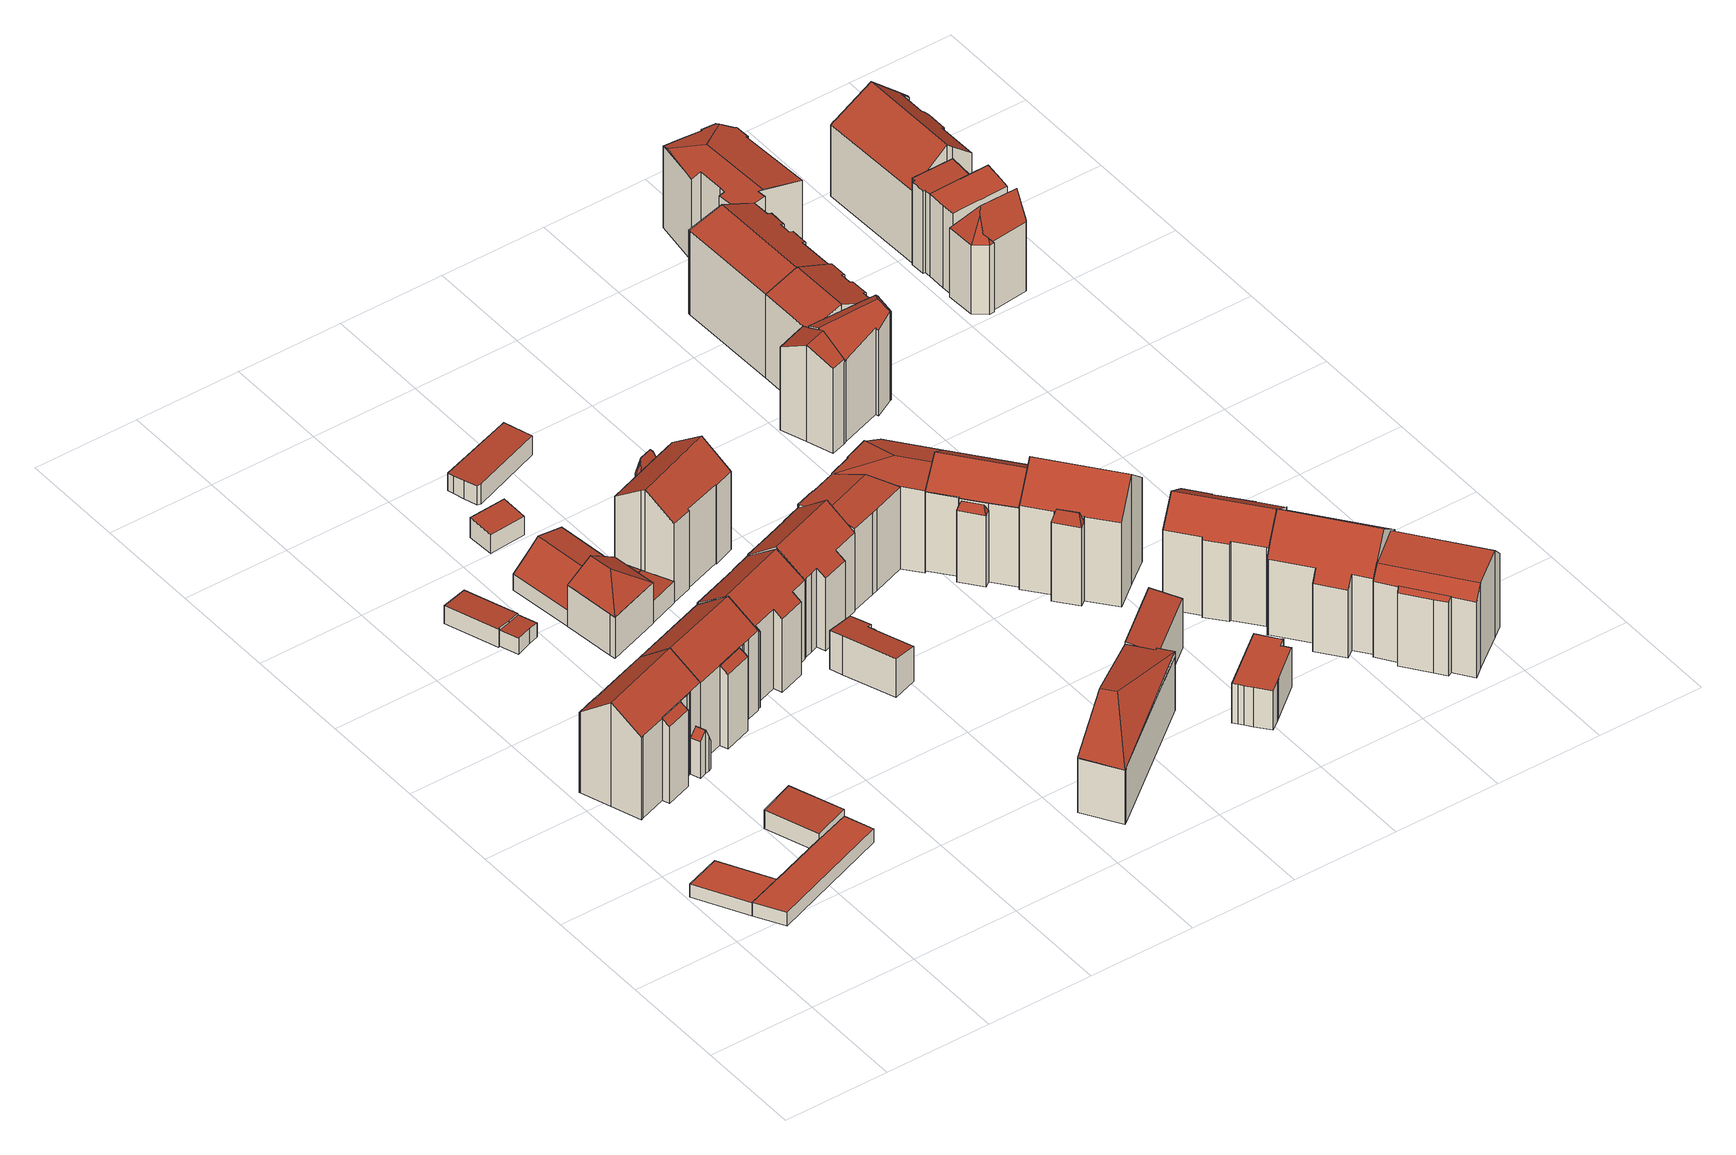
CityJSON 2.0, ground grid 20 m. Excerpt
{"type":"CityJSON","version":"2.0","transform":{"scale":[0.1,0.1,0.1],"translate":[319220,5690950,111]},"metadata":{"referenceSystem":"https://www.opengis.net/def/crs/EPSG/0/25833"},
"CityObjects":{
"building1":{"type":"Building","attributes":{"Gemeindeschluessel":14713000,"Geometrietyp2DReferenz":"3000","function":"31001_9998","roofType":"9999"},"children":["building1-1","building1-2","building1-3"]},
"building1-1":{"type":"BuildingPart","attributes":{"Dachtyp_tdc":"tdcPolyFlatRoof","Dachneigung":3.53,"QualitaetDacherkennung":87,"Geometrietyp2DReferenz":"3000","roofType":"2100","measuredHeight":4.21},"parents":["building1"],"geometry":[{"type":"MultiSurface","lod":"2","boundaries":[[[0,1,2,3]],[[1,4,5,6,2]],[[7,0,3,8,9]],[[7,4,1,0]],[[3,2,6,8]],[[7,9,5,4]],[[9,8,6,5]]],"semantics":{"surfaces":[{"type":"WallSurface"},{"type":"RoofSurface"},{"type":"GroundSurface"},{"type":"ClosureSurface"}],"values":[0,0,0,1,2,0,3]}}]},
"building1-2":{"type":"BuildingPart","attributes":{"Dachtyp_tdc":"tdcPolyFlatRoof","Dachneigung":0,"QualitaetDacherkennung":45,"Geometrietyp2DReferenz":"3000","roofType":"1000","measuredHeight":2.81},"parents":["building1"],"geometry":[{"type":"MultiSurface","lod":"2","boundaries":[[[5,10,11,6]],[[10,12,13,11]],[[12,14,15,16,13]],[[17,9,8,18,19]],[[9,17,14,12,10,5]],[[6,11,13,16,18,8]],[[19,15,14,17]],[[19,18,16,15]],[[6,8,9,5]]],"semantics":{"surfaces":[{"type":"WallSurface"},{"type":"RoofSurface"},{"type":"GroundSurface"},{"type":"ClosureSurface"}],"values":[0,0,0,0,1,2,0,3,3]}}]},
"building1-3":{"type":"BuildingPart","attributes":{"Dachtyp_tdc":"tdcPolyFlatRoof","Dachneigung":0,"QualitaetDacherkennung":72,"Geometrietyp2DReferenz":"3000","roofType":"1000","measuredHeight":2.69},"parents":["building1"],"geometry":[{"type":"MultiSurface","lod":"2","boundaries":[[[15,20,21,16]],[[20,22,23,21]],[[22,19,18,23]],[[19,22,20,15]],[[16,21,23,18]],[[16,18,19,15]]],"semantics":{"surfaces":[{"type":"WallSurface"},{"type":"RoofSurface"},{"type":"GroundSurface"},{"type":"ClosureSurface"}],"values":[0,0,0,1,2,3]}}]},
"building2":{"type":"Building","attributes":{"Gemeindeschluessel":14713000,"Geometrietyp2DReferenz":"3000","function":"31001_9998","roofType":"9999"},"children":["building2-1","building2-2","building2-3"]},
"building2-1":{"type":"BuildingPart","attributes":{"Dachtyp_tdc":"tdcGableRoof","Dachneigung":38.19,"QualitaetDacherkennung":64,"Geometrietyp2DReferenz":"3000","roofType":"3100","measuredHeight":21.34},"parents":["building2"],"geometry":[{"type":"MultiSurface","lod":"2","boundaries":[[[24,25,26,27]],[[25,28,29,26]],[[28,30,31,29]],[[30,32,33,31]],[[32,34,35,33]],[[34,36,37,35]],[[36,38,39,37]],[[38,40,41,39]],[[40,42,43,41]],[[42,44,45,46,43]],[[47,48,49]],[[42,40,38,36,34,32,30]],[[30,28,25,24,50,47,44,42]],[[51,27,26,29,31,33,35,37,39,41,43,46,52,48]],[[50,51,48,47]],[[24,27,51,50]],[[47,49,53,45,44]],[[49,48,52,53]],[[53,52,46,45]]],"semantics":{"surfaces":[{"type":"WallSurface"},{"type":"RoofSurface"},{"type":"GroundSurface"},{"type":"ClosureSurface"}],"values":[0,0,0,0,0,0,0,0,0,0,0,1,1,2,3,3,0,3,3]}}]},
"building2-2":{"type":"BuildingPart","attributes":{"Dachtyp_tdc":"tdcGableRoof","Dachneigung":67.44,"QualitaetDacherkennung":3,"Geometrietyp2DReferenz":"3000","roofType":"3100","measuredHeight":8.95},"parents":["building2"],"geometry":[{"type":"MultiSurface","lod":"2","boundaries":[[[45,54,55,46]],[[54,56,57,55]],[[56,58,59,57]],[[58,60,61,59]],[[60,49,48,61]],[[58,56,54,45,53]],[[53,49,60,58]],[[52,46,55,57,59,61,48]],[[52,48,49,53]],[[45,46,52,53]]],"semantics":{"surfaces":[{"type":"WallSurface"},{"type":"RoofSurface"},{"type":"GroundSurface"},{"type":"ClosureSurface"}],"values":[0,0,0,0,0,1,1,2,3,3]}}]},
"building2-3":{"type":"BuildingPart","attributes":{"Dachtyp_tdc":"tdcPolyFlatRoof","Dachneigung":37.62,"QualitaetDacherkennung":36,"Geometrietyp2DReferenz":"3000","roofType":"2100","measuredHeight":16.96},"parents":["building2"],"geometry":[{"type":"MultiSurface","lod":"2","boundaries":[[[47,62,63,48,49]],[[62,64,65,63]],[[64,66,67,65]],[[66,68,69,67]],[[68,70,71,69]],[[70,24,27,71]],[[70,68,66,64,62,47,50,24]],[[27,51,48,63,65,67,69,71]],[[50,51,27,24]],[[48,47,50,47,49]],[[48,51,50,47]]],"semantics":{"surfaces":[{"type":"WallSurface"},{"type":"RoofSurface"},{"type":"GroundSurface"},{"type":"ClosureSurface"}],"values":[0,0,0,0,0,0,1,2,3,0,3]}}]},
"building3":{"type":"Building","attributes":{"Dachtyp_tdc":"tdcPolyFlatRoof","Gemeindeschluessel":14713000,"Dachneigung":5.89,"QualitaetDacherkennung":84,"Geometrietyp2DReferenz":"3000","function":"31001_9998","roofType":"2100","measuredHeight":3.67},"geometry":[{"type":"MultiSurface","lod":"2","boundaries":[[[72,73,74,75]],[[73,76,77,74]],[[76,78,79,77]],[[78,80,81,79]],[[80,82,83,81]],[[82,72,75,83]],[[82,80,78,76,73,72]],[[75,74,77,79,81,83]]],"semantics":{"surfaces":[{"type":"WallSurface"},{"type":"RoofSurface"},{"type":"GroundSurface"}],"values":[0,0,0,0,0,0,1,2]}}]},
"building4":{"type":"Building","attributes":{"Dachtyp_tdc":"tdcPolyFlatRoof","Gemeindeschluessel":14713000,"Dachneigung":4.69,"QualitaetDacherkennung":76,"Geometrietyp2DReferenz":"3000","function":"31001_9998","roofType":"2100","measuredHeight":3.3},"geometry":[{"type":"MultiSurface","lod":"2","boundaries":[[[84,85,83,86]],[[85,87,79,83]],[[87,88,89,79]],[[88,90,91,89]],[[90,84,86,91]],[[90,88,87,85,84]],[[86,83,79,89,91]]],"semantics":{"surfaces":[{"type":"WallSurface"},{"type":"RoofSurface"},{"type":"GroundSurface"}],"values":[0,0,0,0,0,1,2]}}]},
"building5":{"type":"Building","attributes":{"Gemeindeschluessel":14713000,"Geometrietyp2DReferenz":"3000","function":"31001_9998","roofType":"9999"},"children":["building5-1","building5-2"]},
"building5-1":{"type":"BuildingPart","attributes":{"Dachtyp_tdc":"tdcGableRoof","Dachneigung":37.19,"QualitaetDacherkennung":69,"Geometrietyp2DReferenz":"3000","roofType":"3100","measuredHeight":20.75},"parents":["building5"],"geometry":[{"type":"MultiSurface","lod":"2","boundaries":[[[92,93,94,95]],[[93,96,97,94]],[[96,98,99,97]],[[98,100,101,99]],[[100,102,103,101]],[[104,105,106,107]],[[105,108,109,106]],[[108,40,110,109]],[[40,111,112,110]],[[111,92,95,112]],[[108,105,104,102,100,98,96,93,92]],[[92,111,40,108]],[[95,94,97,99,101,103,107,106,109,110,112]],[[107,103,102,104]]],"semantics":{"surfaces":[{"type":"WallSurface"},{"type":"RoofSurface"},{"type":"GroundSurface"},{"type":"ClosureSurface"}],"values":[0,0,0,0,0,0,0,0,0,0,1,1,2,3]}}]},
"building5-2":{"type":"BuildingPart","attributes":{"Dachtyp_tdc":"tdcPolyFlatRoof","Dachneigung":35.95,"QualitaetDacherkennung":42,"Geometrietyp2DReferenz":"3000","roofType":"2100","measuredHeight":16.46},"parents":["building5"],"geometry":[{"type":"MultiSurface","lod":"2","boundaries":[[[113,104,107]],[[102,114,115,103]],[[114,116,117,115]],[[116,118,119,117]],[[118,120,121,119]],[[120,113,107,121]],[[120,118,116,114,102,113]],[[107,103,115,117,119,121]],[[102,104,113]],[[102,103,107,104]]],"semantics":{"surfaces":[{"type":"WallSurface"},{"type":"RoofSurface"},{"type":"GroundSurface"},{"type":"ClosureSurface"}],"values":[0,0,0,0,0,0,1,2,0,3]}}]},
"building6":{"type":"Building","attributes":{"Dachtyp_tdc":"tdcHipAndGableRoof","Gemeindeschluessel":14713000,"Dachneigung":32.39,"QualitaetDacherkennung":80,"Geometrietyp2DReferenz":"3000","function":"31001_9998","roofType":"5000","measuredHeight":11.78},"geometry":[{"type":"MultiSurface","lod":"2","boundaries":[[[122,123,124,125]],[[123,126,127,124]],[[126,128,129,127]],[[128,130,131,129]],[[130,132,133,131]],[[132,122,125,133]],[[134,132,135]],[[132,130,128,136,135]],[[137,138,134,135,136]],[[123,138,137,126]],[[126,137,136,128]],[[122,134,138,123]],[[132,134,122]],[[125,124,127,129,131,133]]],"semantics":{"surfaces":[{"type":"WallSurface"},{"type":"RoofSurface"},{"type":"GroundSurface"}],"values":[0,0,0,0,0,0,1,1,1,0,0,0,0,2]}}]},
"building7":{"type":"Building","attributes":{"Dachtyp_tdc":"tdcGableRoof","Gemeindeschluessel":14713000,"Dachneigung":41.1,"QualitaetDacherkennung":3,"Geometrietyp2DReferenz":"3000","function":"31001_9998","roofType":"3100","measuredHeight":8.02},"geometry":[{"type":"MultiSurface","lod":"2","boundaries":[[[139,140,141,142]],[[140,143,144,141]],[[143,145,146,144]],[[145,147,129,146]],[[147,148,149,129]],[[148,150,127,149]],[[150,151,152,127]],[[151,139,142,152]],[[148,147,145,143,140]],[[140,139,151,150,148]],[[142,141,144,146,129,149,127,152]]],"semantics":{"surfaces":[{"type":"WallSurface"},{"type":"RoofSurface"},{"type":"GroundSurface"}],"values":[0,0,0,0,0,0,0,0,1,1,2]}}]},
"building8":{"type":"Building","attributes":{"Dachtyp_tdc":"tdcFreeFormRoof","Gemeindeschluessel":14713000,"Dachneigung":35.28,"QualitaetDacherkennung":66,"Geometrietyp2DReferenz":"3000","function":"31001_9998","roofType":"5000","measuredHeight":20.2},"geometry":[{"type":"MultiSurface","lod":"2","boundaries":[[[153,154,155,156]],[[154,157,158,155]],[[157,159,160,158]],[[159,161,162,160]],[[161,163,164,162]],[[163,165,166,164]],[[165,167,168,166]],[[167,169,170,168]],[[169,171,172,170]],[[171,173,174,172]],[[173,175,176,174]],[[175,177,178,176]],[[177,153,156,178]],[[179,157,154,153,177,175,180]],[[169,167,165,163,161,159,179,180,173,171]],[[159,157,179]],[[175,173,180]],[[156,155,158,160,162,164,166,168,170,172,174,176,178]]],"semantics":{"surfaces":[{"type":"WallSurface"},{"type":"RoofSurface"},{"type":"GroundSurface"}],"values":[0,0,0,0,0,0,0,0,0,0,0,0,0,1,1,0,0,2]}}]},
"building9":{"type":"Building","attributes":{"Dachtyp_tdc":"tdcPolyFlatRoof","Gemeindeschluessel":14713000,"Dachneigung":4.62,"QualitaetDacherkennung":87,"Geometrietyp2DReferenz":"3000","function":"31001_9998","roofType":"2100","measuredHeight":4.24},"geometry":[{"type":"MultiSurface","lod":"2","boundaries":[[[181,182,183,184]],[[182,185,186,183]],[[185,187,188,186]],[[187,181,184,188]],[[187,185,182,181]],[[184,183,186,188]]],"semantics":{"surfaces":[{"type":"WallSurface"},{"type":"RoofSurface"},{"type":"GroundSurface"}],"values":[0,0,0,0,1,2]}}]},
"building10":{"type":"Building","attributes":{"Dachtyp_tdc":"tdcPolyFlatRoof","Gemeindeschluessel":14713000,"Dachneigung":6.17,"QualitaetDacherkennung":64,"Geometrietyp2DReferenz":"3000","function":"31001_9998","roofType":"2100","measuredHeight":4.52},"geometry":[{"type":"MultiSurface","lod":"2","boundaries":[[[189,190,191,192]],[[190,193,194,191]],[[193,195,196,194]],[[195,189,192,196]],[[195,193,190,189]],[[192,191,194,196]]],"semantics":{"surfaces":[{"type":"WallSurface"},{"type":"RoofSurface"},{"type":"GroundSurface"}],"values":[0,0,0,0,1,2]}}]},
"building11":{"type":"Building","attributes":{"Dachtyp_tdc":"tdcPolyFlatRoof","Gemeindeschluessel":14713000,"Dachneigung":4.67,"QualitaetDacherkennung":62,"Geometrietyp2DReferenz":"3000","function":"31001_9998","roofType":"2100","measuredHeight":3.73},"geometry":[{"type":"MultiSurface","lod":"2","boundaries":[[[197,198,199,200]],[[198,201,202,199]],[[201,193,203,202]],[[193,190,204,203]],[[190,197,200,204]],[[190,193,201,198,197]],[[200,199,202,203,204]]],"semantics":{"surfaces":[{"type":"WallSurface"},{"type":"RoofSurface"},{"type":"GroundSurface"}],"values":[0,0,0,0,0,1,2]}}]},
"building12":{"type":"Building","attributes":{"Dachtyp_tdc":"tdcPolyFlatRoof","Gemeindeschluessel":14713000,"Dachneigung":9.87,"QualitaetDacherkennung":77,"Geometrietyp2DReferenz":"3000","function":"31001_9998","roofType":"2100","measuredHeight":7.99},"geometry":[{"type":"MultiSurface","lod":"2","boundaries":[[[205,206,207,208]],[[206,209,210,207]],[[209,211,212,210]],[[211,213,214,212]],[[213,215,216,214]],[[215,217,218,216]],[[217,219,220,218]],[[219,221,222,220]],[[221,223,224,222]],[[223,225,226,224]],[[225,227,228,226]],[[227,205,208,228]],[[227,225,223,221,219,217,215,213,211,209,206,205]],[[208,207,210,212,214,216,218,220,222,224,226,228]]],"semantics":{"surfaces":[{"type":"WallSurface"},{"type":"RoofSurface"},{"type":"GroundSurface"}],"values":[0,0,0,0,0,0,0,0,0,0,0,0,1,2]}}]},
"building13":{"type":"Building","attributes":{"Gemeindeschluessel":14713000,"Geometrietyp2DReferenz":"3000","function":"31001_9998","roofType":"9999"},"children":["building13-1","building13-2"]},
"building13-1":{"type":"BuildingPart","attributes":{"Dachtyp_tdc":"tdcGableRoof","Dachneigung":38.76,"QualitaetDacherkennung":60,"Geometrietyp2DReferenz":"3000","roofType":"3100","measuredHeight":20.67},"parents":["building13"],"geometry":[{"type":"MultiSurface","lod":"2","boundaries":[[[229,230,231,232]],[[230,233,234,231]],[[233,235,236,234]],[[235,237,238,236]],[[237,239,240,238]],[[239,241,242,240]],[[241,243,244,242]],[[243,245,244]],[[246,247,248,249,250]],[[247,251,252,248]],[[251,253,254,252]],[[253,255,256,254]],[[255,257,258,256]],[[257,229,232,258]],[[253,251,247,246,243,241,239,237]],[[237,235,233,230,229,257,255,253]],[[232,231,234,236,238,240,242,244,249,248,252,254,256,258]],[[250,245,243,246]],[[250,249,244,245]]],"semantics":{"surfaces":[{"type":"WallSurface"},{"type":"RoofSurface"},{"type":"GroundSurface"},{"type":"ClosureSurface"}],"values":[0,0,0,0,0,0,0,0,0,0,0,0,0,0,1,1,2,0,3]}}]},
"building13-2":{"type":"BuildingPart","attributes":{"Dachtyp_tdc":"tdcFreeFormRoof","Dachneigung":74.34,"QualitaetDacherkennung":18,"Geometrietyp2DReferenz":"3000","roofType":"5000","measuredHeight":18.04},"parents":["building13"],"geometry":[{"type":"MultiSurface","lod":"2","boundaries":[[[245,259,260,244]],[[259,261,262,260]],[[261,263,264,262]],[[263,265,266,264]],[[265,250,249,266]],[[267,250,265]],[[268,267,265,263]],[[269,268,263,261]],[[270,269,261,259]],[[270,259,245]],[[267,268,269,270,245,250]],[[244,260,262,264,266,249]],[[244,249,250,245]]],"semantics":{"surfaces":[{"type":"WallSurface"},{"type":"RoofSurface"},{"type":"GroundSurface"},{"type":"ClosureSurface"}],"values":[0,0,0,0,0,1,1,1,1,1,1,2,3]}}]},
"building14":{"type":"Building","attributes":{"Dachtyp_tdc":"tdcFreeFormRoof","Gemeindeschluessel":14713000,"Dachneigung":37.7,"QualitaetDacherkennung":61,"Geometrietyp2DReferenz":"3000","function":"31001_9998","roofType":"5000","measuredHeight":20.43},"geometry":[{"type":"MultiSurface","lod":"2","boundaries":[[[271,272,273,274]],[[272,275,276,273]],[[275,277,278,276]],[[277,279,280,278]],[[279,281,282,280]],[[281,283,284,282]],[[283,285,286,284]],[[285,287,288,286]],[[287,289,290,288]],[[289,291,292,290]],[[291,293,294,292]],[[293,295,296,294]],[[295,297,298,296]],[[297,299,300,298]],[[299,301,302,300]],[[301,271,274,302]],[[303,304,277,275,272,271,301,299,297,295]],[[281,279,304,303,293,291,289,287,285,283]],[[295,293,303]],[[279,277,304]],[[274,273,276,278,280,282,284,286,288,290,292,294,296,298,300,302]]],"semantics":{"surfaces":[{"type":"WallSurface"},{"type":"RoofSurface"},{"type":"GroundSurface"}],"values":[0,0,0,0,0,0,0,0,0,0,0,0,0,0,0,0,1,1,0,0,2]}}]},
"building15":{"type":"Building","attributes":{"Dachtyp_tdc":"tdcPolyFlatRoof","Gemeindeschluessel":14713000,"Dachneigung":4.78,"QualitaetDacherkennung":81,"Geometrietyp2DReferenz":"3000","function":"31001_9998","roofType":"2100","measuredHeight":4.09},"geometry":[{"type":"MultiSurface","lod":"2","boundaries":[[[305,306,307,308]],[[306,309,310,307]],[[309,311,312,310]],[[309,306,305,313,314,315,316,311]],[[312,317,318,319,320,308,307,310]],[[311,316,317,312]],[[316,315,318,317]],[[315,314,319,318]],[[314,313,320,319]],[[313,305,308,320]]],"semantics":{"surfaces":[{"type":"WallSurface"},{"type":"RoofSurface"},{"type":"GroundSurface"}],"values":[0,0,0,1,2,0,0,0,0,0]}}]},
"building16":{"type":"Building","attributes":{"Dachtyp_tdc":"tdcFreeFormRoof","Gemeindeschluessel":14713000,"Dachneigung":35.16,"QualitaetDacherkennung":12,"Geometrietyp2DReferenz":"3000","function":"31001_9998","roofType":"5000","measuredHeight":15.12},"geometry":[{"type":"MultiSurface","lod":"2","boundaries":[[[321,322,323,324]],[[322,325,326,323]],[[325,327,328,326]],[[327,329,330,328]],[[329,331,332,330]],[[331,333,334,332]],[[333,335,336,334]],[[335,321,324,336]],[[333,331,337,338]],[[339,340,341,342,343,338,337,344]],[[333,338,343,345]],[[333,345,335]],[[335,345,343,342,321]],[[321,342,341,322]],[[322,341,340,325]],[[325,340,339,327]],[[327,339,344,329]],[[329,344,337,331]],[[324,323,326,328,330,332,334,336]]],"semantics":{"surfaces":[{"type":"WallSurface"},{"type":"RoofSurface"},{"type":"GroundSurface"}],"values":[0,0,0,0,0,0,0,0,1,1,1,0,0,0,0,0,0,0,2]}}]},
"building17":{"type":"Building","attributes":{"Gemeindeschluessel":14713000,"Geometrietyp2DReferenz":"3000","function":"31001_9998","roofType":"9999"},"children":["building17-1","building17-2"]},
"building17-1":{"type":"BuildingPart","attributes":{"Dachtyp_tdc":"tdcGableRoof","Dachneigung":12.87,"QualitaetDacherkennung":48,"Geometrietyp2DReferenz":"3000","roofType":"3100","measuredHeight":18.06},"parents":["building17"],"geometry":[{"type":"MultiSurface","lod":"2","boundaries":[[[346,347,348,349]],[[347,350,351,348]],[[352,353,354,355]],[[353,356,357,354]],[[356,358,359,357]],[[358,360,361,359]],[[360,362,363,361]],[[362,364,365,363]],[[364,346,349,365]],[[360,358,356,353,352,366,367]],[[367,368,369,350,347,346,364,362,360]],[[349,348,351,370,371,355,354,357,359,361,363,365]],[[372,368,367]],[[371,370,369,368,372]],[[370,351,350,369]],[[366,372,367]],[[371,372,366,352,355]]],"semantics":{"surfaces":[{"type":"WallSurface"},{"type":"RoofSurface"},{"type":"GroundSurface"},{"type":"ClosureSurface"}],"values":[0,0,0,0,0,0,0,0,0,1,1,2,0,3,3,0,3]}}]},
"building17-2":{"type":"BuildingPart","attributes":{"Dachtyp_tdc":"tdcFreeFormRoof","Dachneigung":10.05,"QualitaetDacherkennung":46,"Geometrietyp2DReferenz":"3000","roofType":"5000","measuredHeight":18.05},"parents":["building17"],"geometry":[{"type":"MultiSurface","lod":"2","boundaries":[[[373,374,375,376]],[[374,377,378,375]],[[377,379,380,378]],[[379,381,352,355,380]],[[382,383,384,351,350]],[[383,385,386,384]],[[385,387,388,386]],[[387,389,388]],[[389,390,391,388]],[[390,373,376,391]],[[387,385,383,382,392,393]],[[392,368,372,366,381,379,377,393]],[[377,374,373,390,389,387,393]],[[376,375,378,380,355,371,370,351,384,386,388,391]],[[366,352,381]],[[369,368,392]],[[370,371,372,368,369]],[[371,355,352,366,372]],[[382,350,369,392]],[[370,369,350,351]]],"semantics":{"surfaces":[{"type":"WallSurface"},{"type":"RoofSurface"},{"type":"GroundSurface"},{"type":"ClosureSurface"}],"values":[0,0,0,0,0,0,0,0,0,0,1,1,1,2,0,0,3,3,0,3]}}]},
"building18":{"type":"Building","attributes":{"Dachtyp_tdc":"tdcPolyFlatRoof","Gemeindeschluessel":14713000,"Dachneigung":10.87,"QualitaetDacherkennung":57,"Geometrietyp2DReferenz":"3000","function":"31001_9998","roofType":"2100","measuredHeight":11.25},"geometry":[{"type":"MultiSurface","lod":"2","boundaries":[[[394,395,396,397]],[[395,398,399,396]],[[398,400,401,399]],[[400,402,403,401]],[[402,404,405,403]],[[404,394,397,405]],[[404,402,400,398,395,394]],[[397,396,399,401,403,405]]],"semantics":{"surfaces":[{"type":"WallSurface"},{"type":"RoofSurface"},{"type":"GroundSurface"}],"values":[0,0,0,0,0,0,1,2]}}]},
"building19":{"type":"Building","attributes":{"Dachtyp_tdc":"tdcPolyFlatRoof","Gemeindeschluessel":14713000,"Dachneigung":0,"QualitaetDacherkennung":57,"Geometrietyp2DReferenz":"3000","function":"31001_9998","roofType":"1000","measuredHeight":8.14},"geometry":[{"type":"MultiSurface","lod":"2","boundaries":[[[406,407,408,409]],[[407,410,411,408]],[[410,412,413,411]],[[412,414,415,413]],[[414,416,417,415]],[[416,418,419,417]],[[418,420,421,419]],[[420,422,423,421]],[[422,424,425,423]],[[424,426,427,425]],[[426,428,429,427]],[[428,406,409,429]],[[428,426,424,422,420,418,416,414,412,410,407,406]],[[409,408,411,413,415,417,419,421,423,425,427,429]]],"semantics":{"surfaces":[{"type":"WallSurface"},{"type":"RoofSurface"},{"type":"GroundSurface"}],"values":[0,0,0,0,0,0,0,0,0,0,0,0,1,2]}}]},
"building20":{"type":"Building","attributes":{"Gemeindeschluessel":14713000,"Geometrietyp2DReferenz":"3000","function":"31001_9998","roofType":"9999"},"children":["building20-1","building20-2"]},
"building20-1":{"type":"BuildingPart","attributes":{"Dachtyp_tdc":"tdcFreeFormRoof","Dachneigung":68.32,"QualitaetDacherkennung":38,"Geometrietyp2DReferenz":"3000","roofType":"5000","measuredHeight":16.34},"parents":["building20"],"geometry":[{"type":"MultiSurface","lod":"2","boundaries":[[[430,431,432,433]],[[431,434,435,432]],[[434,436,437,435]],[[438,436,434]],[[439,438,434,431]],[[439,431,430]],[[438,439,430,436]],[[433,432,435,437]],[[433,437,436,430]]],"semantics":{"surfaces":[{"type":"WallSurface"},{"type":"RoofSurface"},{"type":"GroundSurface"},{"type":"ClosureSurface"}],"values":[0,0,0,1,1,1,1,2,3]}}]},
"building20-2":{"type":"BuildingPart","attributes":{"Dachtyp_tdc":"tdcGableRoof","Dachneigung":33.1,"QualitaetDacherkennung":65,"Geometrietyp2DReferenz":"3000","roofType":"3100","measuredHeight":19.97},"parents":["building20"],"geometry":[{"type":"MultiSurface","lod":"2","boundaries":[[[440,441,442,437,436]],[[441,443,444,442]],[[443,374,445,444]],[[374,446,447,445]],[[446,448,449,447]],[[448,450,433,449]],[[450,430,433]],[[451,452,453,454,455,456,457]],[[374,454,453,446]],[[446,453,452,448]],[[440,457,456,441]],[[450,451,457,440]],[[441,456,455,443]],[[443,455,454,374]],[[448,452,451,450]],[[437,442,444,445,447,449,433]],[[436,430,450,440]],[[436,437,433,430]]],"semantics":{"surfaces":[{"type":"WallSurface"},{"type":"RoofSurface"},{"type":"GroundSurface"},{"type":"ClosureSurface"}],"values":[0,0,0,0,0,0,0,1,1,0,0,0,0,0,0,2,0,3]}}]},
"building21":{"type":"Building","attributes":{"Gemeindeschluessel":14713000,"Geometrietyp2DReferenz":"3000","function":"31001_9998","roofType":"9999"},"children":["building21-1","building21-2"]},
"building21-1":{"type":"BuildingPart","attributes":{"Dachtyp_tdc":"tdcGableRoof","Dachneigung":42.19,"QualitaetDacherkennung":67,"Geometrietyp2DReferenz":"3000","roofType":"3100","measuredHeight":22.59},"parents":["building21"],"geometry":[{"type":"MultiSurface","lod":"2","boundaries":[[[458,459,460]],[[458,461,462,459]],[[461,463,464,462]],[[463,465,466,464]],[[465,467,468,466]],[[467,469,470,468]],[[469,471,472,470]],[[471,473,474,472]],[[473,475,476,474]],[[475,477,478,476]],[[477,479,480,478]],[[479,481,482,480]],[[481,483,484,482]],[[483,485,486,484]],[[485,487,488,489,486]],[[483,481,479,477,475,473,471,469,467,465]],[[465,463,461,458,490,487,485,483]],[[491,459,462,464,466,468,470,472,474,476,478,480,482,484,486,489]],[[458,460,492,490]],[[460,459,491,492]],[[492,488,487,490]],[[492,491,489,488]]],"semantics":{"surfaces":[{"type":"WallSurface"},{"type":"RoofSurface"},{"type":"GroundSurface"},{"type":"ClosureSurface"}],"values":[0,0,0,0,0,0,0,0,0,0,0,0,0,0,0,1,1,2,0,3,0,3]}}]},
"building21-2":{"type":"BuildingPart","attributes":{"Dachtyp_tdc":"tdcFreeFormRoof","Dachneigung":73.01,"QualitaetDacherkennung":23,"Geometrietyp2DReferenz":"3000","roofType":"5000","measuredHeight":18.47},"parents":["building21"],"geometry":[{"type":"MultiSurface","lod":"2","boundaries":[[[488,493,494,489]],[[493,495,496,494]],[[495,460,459,496]],[[497,493,488,492]],[[498,497,492,460]],[[498,460,495]],[[497,498,495,493]],[[459,491,489,494,496]],[[491,459,460,492]],[[489,491,492,488]]],"semantics":{"surfaces":[{"type":"WallSurface"},{"type":"RoofSurface"},{"type":"GroundSurface"},{"type":"ClosureSurface"}],"values":[0,0,0,1,1,1,1,2,3,3]}}]},
"building22":{"type":"Building","attributes":{"Dachtyp_tdc":"tdcGableRoof","Gemeindeschluessel":14713000,"Dachneigung":35.98,"QualitaetDacherkennung":63,"Geometrietyp2DReferenz":"3000","function":"31001_9998","roofType":"3100","measuredHeight":20.15},"geometry":[{"type":"MultiSurface","lod":"2","boundaries":[[[499,500,501,502]],[[500,503,504,501]],[[503,505,506,504]],[[505,507,508,506]],[[507,509,510,508]],[[509,511,512,510]],[[511,513,514,512]],[[513,515,516,514]],[[515,517,518,516]],[[517,519,520,518]],[[519,521,522,520]],[[521,523,524,522]],[[523,525,526,524]],[[525,527,528,526]],[[527,529,530,528]],[[529,531,532,530]],[[531,499,502,532]],[[527,525,523,521,519,517,515,513,511]],[[511,509,507,505,503,500,499,531,529,527]],[[502,501,504,506,508,510,512,514,516,518,520,522,524,526,528,530,532]]],"semantics":{"surfaces":[{"type":"WallSurface"},{"type":"RoofSurface"},{"type":"GroundSurface"}],"values":[0,0,0,0,0,0,0,0,0,0,0,0,0,0,0,0,0,1,1,2]}}]},
"building23":{"type":"Building","attributes":{"Gemeindeschluessel":14713000,"Geometrietyp2DReferenz":"3000","function":"31001_9998","roofType":"9999"},"children":["building23-1","building23-2","building23-3","building23-4"]},
"building23-1":{"type":"BuildingPart","attributes":{"Dachtyp_tdc":"tdcGableRoof","Dachneigung":21.88,"QualitaetDacherkennung":83,"Geometrietyp2DReferenz":"3000","roofType":"3100","measuredHeight":19.68},"parents":["building23"],"geometry":[{"type":"MultiSurface","lod":"2","boundaries":[[[533,534,535,536]],[[534,537,538,535]],[[537,539,540,538]],[[539,541,542,540]],[[541,543,544,542]],[[543,545,546,544]],[[547,548,549,550,551]],[[552,553,554,555]],[[553,533,536,554]],[[556,548,547,557,558,559,560]],[[560,561,545,543,541,539,537,534,533,553,552,562,556]],[[536,535,538,540,542,544,546,563,564,550,549,565,566,555,554]],[[567,561,560]],[[563,546,545,561,567]],[[559,567,560]],[[563,567,559,558,564]],[[551,557,547]],[[550,564,558,557,551]],[[566,565,568,548,556]],[[565,549,548,568]],[[552,555,566,556,562]]],"semantics":{"surfaces":[{"type":"WallSurface"},{"type":"RoofSurface"},{"type":"GroundSurface"},{"type":"ClosureSurface"}],"values":[0,0,0,0,0,0,0,0,0,1,1,2,0,3,0,3,0,3,0,3,3]}}]},
"building23-2":{"type":"BuildingPart","attributes":{"Dachtyp_tdc":"tdcFreeFormRoof","Dachneigung":22.59,"QualitaetDacherkennung":20,"Geometrietyp2DReferenz":"3000","roofType":"5000","measuredHeight":19.48},"parents":["building23"],"geometry":[{"type":"MultiSurface","lod":"2","boundaries":[[[569,570,571,572]],[[570,573,574,571]],[[575,576,577,546,545]],[[576,578,579,577]],[[578,580,581,579]],[[580,582,583,581]],[[582,584,585,583]],[[584,586,572,585]],[[586,569,572]],[[582,580,578,576,587]],[[576,575,561,567,559,588,589,587]],[[589,590,591,573,570,569,586,584,582,587]],[[571,574,592,593,564,563,546,577,579,581,583,585,572]],[[594,590,589]],[[593,592,591,590,594]],[[592,574,573,591]],[[588,595,594,589]],[[593,594,595,558,564]],[[559,558,595,588]],[[545,561,575]],[[546,563,567,561,545]],[[563,564,558,559,567]]],"semantics":{"surfaces":[{"type":"WallSurface"},{"type":"RoofSurface"},{"type":"GroundSurface"},{"type":"ClosureSurface"}],"values":[0,0,0,0,0,0,0,0,0,1,1,1,2,0,3,3,0,3,0,0,3,3]}}]},
"building23-3":{"type":"BuildingPart","attributes":{"Dachtyp_tdc":"tdcFreeFormRoof","Dachneigung":21.69,"QualitaetDacherkennung":73,"Geometrietyp2DReferenz":"3000","roofType":"5000","measuredHeight":19.67},"parents":["building23"],"geometry":[{"type":"MultiSurface","lod":"2","boundaries":[[[596,597,598,599]],[[597,600,601,598]],[[600,602,603,601]],[[602,604,605,603]],[[604,606,607,605]],[[606,608,609,607]],[[608,610,611,609]],[[610,552,555,611]],[[548,612,613,549]],[[612,614,615,613]],[[614,616,617,615]],[[616,618,619,617]],[[618,620,621,619]],[[620,596,599,621]],[[616,614,612,548,568]],[[568,556,562,552,610,608,606,604,602,600,597,596,620,618,616]],[[599,598,601,603,605,607,609,611,555,566,565,549,613,615,617,619,621]],[[565,566,556,568]],[[566,555,552,562,556]],[[548,549,565,568]]],"semantics":{"surfaces":[{"type":"WallSurface"},{"type":"RoofSurface"},{"type":"GroundSurface"},{"type":"ClosureSurface"}],"values":[0,0,0,0,0,0,0,0,0,0,0,0,0,0,1,1,2,0,3,3]}}]},
"building23-4":{"type":"BuildingPart","attributes":{"Dachtyp_tdc":"tdcGableRoof","Dachneigung":27.75,"QualitaetDacherkennung":62,"Geometrietyp2DReferenz":"3000","roofType":"3100","measuredHeight":19.7},"parents":["building23"],"geometry":[{"type":"MultiSurface","lod":"2","boundaries":[[[622,623,624,574,573]],[[623,625,626,624]],[[625,627,628,626]],[[627,629,630,628]],[[629,551,550,630]],[[625,623,622,631]],[[631,590,594,595,557,551,629,627,625]],[[550,564,593,592,574,624,626,628,630]],[[558,557,595]],[[591,590,631]],[[564,550,551,557,558]],[[592,593,594,590,591]],[[593,564,558,595,594]],[[622,573,591,631]],[[592,591,573,574]]],"semantics":{"surfaces":[{"type":"WallSurface"},{"type":"RoofSurface"},{"type":"GroundSurface"},{"type":"ClosureSurface"}],"values":[0,0,0,0,0,1,1,2,0,0,3,3,3,0,3]}}]},
"building24":{"type":"Building","attributes":{"Dachtyp_tdc":"tdcFreeFormRoof","Gemeindeschluessel":14713000,"Dachneigung":40.56,"QualitaetDacherkennung":78,"Geometrietyp2DReferenz":"3000","function":"31001_9998","roofType":"5000","measuredHeight":20.93},"geometry":[{"type":"MultiSurface","lod":"2","boundaries":[[[632,633,634,635]],[[633,636,637,634]],[[636,638,514,637]],[[638,639,510,514]],[[639,640,508,510]],[[640,641,642,508]],[[641,643,644,642]],[[643,645,646,644]],[[645,647,648,646]],[[647,649,650,648]],[[649,651,652,650]],[[651,632,635,652]],[[653,643,641,640,639,654]],[[632,651,649,647,645,653,654,638,636,633]],[[645,643,653]],[[639,638,654]],[[635,634,637,514,510,508,642,644,646,648,650,652]]],"semantics":{"surfaces":[{"type":"WallSurface"},{"type":"RoofSurface"},{"type":"GroundSurface"}],"values":[0,0,0,0,0,0,0,0,0,0,0,0,1,1,0,0,2]}}]},
"building25":{"type":"Building","attributes":{"Gemeindeschluessel":14713000,"Geometrietyp2DReferenz":"3000","function":"31001_9998","roofType":"9999"},"children":["building25-1","building25-2"]},
"building25-1":{"type":"BuildingPart","attributes":{"Dachtyp_tdc":"tdcPolyFlatRoof","Dachneigung":35.05,"QualitaetDacherkennung":58,"Geometrietyp2DReferenz":"3000","roofType":"2100","measuredHeight":15.62},"parents":["building25"],"geometry":[{"type":"MultiSurface","lod":"2","boundaries":[[[655,656,657,658]],[[656,659,660,657]],[[659,661,662,660]],[[663,655,658,664,665]],[[663,666,661,659,656,655]],[[658,657,660,662,667,664]],[[668,661,666]],[[668,667,662,661]],[[665,668,666,663]],[[665,664,667,668]]],"semantics":{"surfaces":[{"type":"WallSurface"},{"type":"RoofSurface"},{"type":"GroundSurface"},{"type":"ClosureSurface"}],"values":[0,0,0,0,1,2,0,3,0,3]}}]},
"building25-2":{"type":"BuildingPart","attributes":{"Dachtyp_tdc":"tdcCutGableRoof","Dachneigung":1.93,"QualitaetDacherkennung":73,"Geometrietyp2DReferenz":"3000","roofType":"9999","measuredHeight":17.71},"parents":["building25"],"geometry":[{"type":"MultiSurface","lod":"2","boundaries":[[[669,670,671,672]],[[670,673,674,671]],[[673,675,676,674]],[[675,677,678,676]],[[677,679,680,678]],[[679,681,682,680]],[[681,683,684,682]],[[683,685,686,684]],[[685,687,688,686]],[[687,689,690,688]],[[689,665,664,690]],[[661,691,692,662]],[[691,693,694,692]],[[693,695,696,694]],[[695,697,698,696]],[[697,669,672,698]],[[683,681,679,677,675,673,670,669,697]],[[695,693,691,661,668,665,689,687,685]],[[697,695,685,683]],[[672,671,674,676,678,680,682,684,686,688,690,664,667,662,692,694,696,698]],[[667,664,665,668]],[[661,662,667,668]]],"semantics":{"surfaces":[{"type":"WallSurface"},{"type":"RoofSurface"},{"type":"GroundSurface"},{"type":"ClosureSurface"}],"values":[0,0,0,0,0,0,0,0,0,0,0,0,0,0,0,0,1,1,1,2,3,3]}}]},
"building26":{"type":"Building","attributes":{"Dachtyp_tdc":"tdcPolyFlatRoof","Gemeindeschluessel":14713000,"Dachneigung":0,"QualitaetDacherkennung":0,"Geometrietyp2DReferenz":"3000","BezugspunktDach":"2000","function":"31001_9998","measuredHeight":5.01},"geometry":[{"type":"MultiSurface","lod":"2","boundaries":[[[699,700,701,702]],[[702,701,703,704]],[[701,700,705,703]],[[700,699,706,705]],[[699,702,704,706]],[[704,703,705,706]]],"semantics":{"surfaces":[{"type":"RoofSurface"},{"type":"WallSurface"},{"type":"GroundSurface"}],"values":[0,1,1,1,1,2]}}]},
"building27":{"type":"Building","attributes":{"Dachtyp_tdc":"tdcFreeFormRoof","Gemeindeschluessel":14713000,"Dachneigung":11.44,"QualitaetDacherkennung":45,"Geometrietyp2DReferenz":"3000","function":"31001_9998","roofType":"5000","measuredHeight":17.97},"geometry":[{"type":"MultiSurface","lod":"2","boundaries":[[[707,708,709,710]],[[708,711,712,709]],[[711,713,714,712]],[[713,715,716,714]],[[715,717,718,716]],[[717,719,720,718]],[[719,721,722,720]],[[721,723,724,722]],[[723,725,726,724]],[[725,727,728,726]],[[727,729,730,728]],[[729,731,732,730]],[[731,733,734,732]],[[733,735,736,734]],[[735,737,738,736]],[[737,739,740,738]],[[739,741,742,740]],[[741,743,744,742]],[[743,745,746,744]],[[745,747,748,746]],[[747,707,710,748]],[[725,723,721,719,717,715,749,750,751]],[[737,752,750,749,713,711,708,707,747,745,743,741,739]],[[727,751,750,752,735,733,731,729]],[[737,735,752]],[[715,713,749]],[[727,725,751]],[[710,709,712,714,716,718,720,722,724,726,728,730,732,734,736,738,740,742,744,746,748]]],"semantics":{"surfaces":[{"type":"WallSurface"},{"type":"RoofSurface"},{"type":"GroundSurface"}],"values":[0,0,0,0,0,0,0,0,0,0,0,0,0,0,0,0,0,0,0,0,0,1,1,1,0,0,0,2]}}]},
"building28":{"type":"Building","attributes":{"Gemeindeschluessel":14713000,"Geometrietyp2DReferenz":"3000","function":"31001_9998","roofType":"9999"},"children":["building28-1","building28-2","building28-3"]},
"building28-1":{"type":"BuildingPart","attributes":{"Dachtyp_tdc":"tdcFreeFormRoof","Dachneigung":56.49,"QualitaetDacherkennung":13,"Geometrietyp2DReferenz":"3000","roofType":"5000","measuredHeight":19.39},"parents":["building28"],"geometry":[{"type":"MultiSurface","lod":"2","boundaries":[[[753,754,755,756]],[[754,757,758,755]],[[757,759,760,758]],[[759,761,762,760]],[[761,763,764,762]],[[763,765,766,764]],[[765,767,768,766]],[[767,769,770,768]],[[771,753,756,772]],[[767,765,773,774]],[[765,763,775,776,773]],[[763,761,775]],[[761,759,776,775]],[[759,757,754,753,774,773,776]],[[753,771,769,767,774]],[[756,755,758,760,762,764,766,768,770,772]],[[772,770,769,771]]],"semantics":{"surfaces":[{"type":"WallSurface"},{"type":"RoofSurface"},{"type":"GroundSurface"},{"type":"ClosureSurface"}],"values":[0,0,0,0,0,0,0,0,0,1,1,1,1,1,1,2,3]}}]},
"building28-2":{"type":"BuildingPart","attributes":{"Dachtyp_tdc":"tdcPolyFlatRoof","Dachneigung":4.25,"QualitaetDacherkennung":59,"Geometrietyp2DReferenz":"3000","roofType":"2100","measuredHeight":17.16},"parents":["building28"],"geometry":[{"type":"MultiSurface","lod":"2","boundaries":[[[777,778,779,780]],[[778,781,782,779]],[[781,783,784,782]],[[783,785,786,784]],[[785,787,788,786]],[[787,789,790,788]],[[789,791,792,790]],[[789,787,785,783,781,778,777,791]],[[792,780,779,782,784,786,788,790]],[[777,780,792,791]]],"semantics":{"surfaces":[{"type":"WallSurface"},{"type":"RoofSurface"},{"type":"GroundSurface"},{"type":"ClosureSurface"}],"values":[0,0,0,0,0,0,0,1,2,3]}}]},
"building28-3":{"type":"BuildingPart","attributes":{"Dachtyp_tdc":"tdcPolyFlatRoof","Dachneigung":0,"QualitaetDacherkennung":66,"Geometrietyp2DReferenz":"3000","roofType":"1000","measuredHeight":16.91},"parents":["building28"],"geometry":[{"type":"MultiSurface","lod":"2","boundaries":[[[793,794,795,770,769]],[[794,796,777,780,795]],[[797,798,799,792,791]],[[798,800,801,799]],[[800,802,771,772,801]],[[802,800,798,797,796,794,793]],[[770,795,780,792,799,801,772]],[[791,777,796,797]],[[791,792,780,777]],[[769,771,802,793]],[[769,770,772,771]]],"semantics":{"surfaces":[{"type":"WallSurface"},{"type":"RoofSurface"},{"type":"GroundSurface"},{"type":"ClosureSurface"}],"values":[0,0,0,0,0,1,2,0,3,0,3]}}]},
"building29":{"type":"Building","attributes":{"Dachtyp_tdc":"tdcGableRoof","Gemeindeschluessel":14713000,"Dachneigung":41.19,"QualitaetDacherkennung":82,"Geometrietyp2DReferenz":"3000","function":"31001_9998","roofType":"3100","measuredHeight":20.83},"geometry":[{"type":"MultiSurface","lod":"2","boundaries":[[[803,804,805,806]],[[804,807,808,805]],[[807,809,810,808]],[[809,811,812,810]],[[811,813,814,812]],[[813,815,816,814]],[[815,817,818,816]],[[817,819,820,818]],[[819,821,822,820]],[[821,823,824,822]],[[823,825,826,824]],[[825,827,828,826]],[[827,829,830,828]],[[829,831,832,830]],[[831,833,834,832]],[[833,835,836,834]],[[835,837,838,836]],[[837,803,806,838]],[[833,831,829,827,825,823,821,819,817,815,813,811,809,807]],[[807,804,803,837,835,833]],[[806,805,808,810,812,814,816,818,820,822,824,826,828,830,832,834,836,838]]],"semantics":{"surfaces":[{"type":"WallSurface"},{"type":"RoofSurface"},{"type":"GroundSurface"}],"values":[0,0,0,0,0,0,0,0,0,0,0,0,0,0,0,0,0,0,1,1,2]}}]}
},
"vertices":[
[201,399,42],[265,421,46],[265,421,4],[201,399,4],[301,322,46],[301,322,32],[301,322,4],[236,300,42],[236,300,4],[236,300,32],
[320,269,32],[320,269,4],[87,184,32],[87,184,4],[58,237,32],[58,237,31],[58,237,4],[124,260,32],[124,260,4],[124,260,31],
[6,333,31],[6,333,4],[72,356,31],[72,356,4],
[108,545,178],[58,528,179],[58,528,10],[108,545,10],[53,526,179],[53,526,10],[34,581,223],[34,581,10],[15,636,177],[15,636,10],[14,639,175],[14,639,10],[53,652,175],[53,652,10],[54,650,177],[54,650,10],[171,690,177],[171,690,10],[190,635,223],[190,635,10],[209,581,179],[209,581,67],[209,581,10],[182,571,179],[182,571,10],[182,571,85],[108,546,179],[108,546,10],[196,576,10],[196,576,99],
[216,562,68],[216,562,10],[211,560,79],[211,560,10],[203,558,99],[203,558,10],[189,553,85],[189,553,10],
[173,567,179],[173,567,10],[156,562,179],[156,562,10],[159,554,172],[159,554,10],[161,548,168],[161,548,10],[113,532,168],[113,532,10],
[120,998,52],[86,1096,52],[86,1096,15],[120,998,15],[138,1114,46],[138,1114,15],[172,1017,46],[172,1017,15],[148,1008,49],[148,1008,15],[123,1000,52],[123,1000,15],
[135,965,48],[123,1000,48],[135,965,15],[172,1017,44],[184,982,44],[184,982,15],[165,976,46],[165,976,15],
[341,686,221],[360,631,177],[360,631,13],[341,686,13],[335,623,177],[335,623,13],[323,619,177],[323,619,13],[319,617,177],[319,617,13],[311,615,177],[311,615,13],[259,597,177],[209,581,177],[209,581,13],[259,597,13],[190,636,221],[190,636,13],[171,690,13],[321,741,176],[321,741,13],
[259,597,178],[315,605,170],[315,605,13],[316,601,167],[316,601,13],[316,600,166],[316,600,13],[265,582,166],[265,582,13],
[251,865,100],[250,876,100],[250,876,16],[251,865,16],[238,974,100],[238,974,16],[340,986,100],[340,986,16],[343,963,100],[343,963,16],[351,899,100],[351,899,16],[251,865,101],[294,935,133],[288,980,133],[238,974,101],[250,876,101],
[256,1101,79],[276,1104,96],[276,1104,16],[256,1101,16],[326,1109,86],[326,1109,16],[337,1015,86],[337,1015,16],[340,986,86],[291,980,96],[291,980,16],[238,974,49],[222,1097,49],[222,1097,16],
[416,775,178],[455,788,179],[455,788,16],[416,775,16],[455,786,180],[455,786,16],[491,685,179],[491,685,16],[459,674,179],[459,674,16],[464,658,167],[464,658,16],[414,641,167],[414,641,16],[409,657,179],[409,657,16],[362,641,179],[362,641,16],[364,632,173],[364,632,16],[360,631,173],[360,631,16],[321,741,179],[321,741,16],[416,773,180],[416,773,16],[473,737,218],[339,690,218],
[247,1191,54],[244,1241,58],[244,1241,16],[247,1191,16],[314,1246,58],[314,1246,16],[317,1196,54],[317,1196,16],
[351,899,62],[343,963,56],[343,963,17],[351,899,17],[386,978,56],[386,978,17],[407,919,62],[407,919,17],
[340,986,54],[337,1015,52],[337,1015,19],[340,986,19],[369,1026,52],[369,1026,19],[386,978,19],[343,963,19],
[507,640,99],[561,659,89],[561,659,19],[507,640,19],[570,635,89],[570,635,19],[574,625,89],[574,625,19],[575,622,89],[575,622,19],[567,619,91],[567,619,19],[568,616,91],[568,616,19],[571,608,91],[571,608,19],[572,604,91],[572,604,19],[596,537,91],[596,537,19],[550,521,99],[550,521,19],[515,616,99],[515,616,19],
[517,958,180],[446,934,181],[446,934,18],[517,958,18],[446,932,179],[446,932,18],[407,919,180],[407,919,18],[388,971,225],[388,971,18],[386,978,220],[386,978,18],[369,1026,184],[369,1026,18],[441,1051,184],[441,1051,18],[441,1051,165],[487,1067,184],[488,1067,185],[488,1067,18],[487,1067,18],[487,1067,165],[521,1079,184],[521,1079,18],[539,1025,225],[539,1025,18],[557,971,179],[557,971,18],[518,956,179],[518,956,18],
[437,1062,165],[437,1062,18],[442,1071,165],[442,1071,18],[473,1082,165],[473,1082,18],[483,1078,165],[483,1078,18],[478,1072,192],[473,1072,198],[448,1064,198],[446,1061,194],
[550,820,182],[550,821,181],[550,821,18],[550,820,18],[588,835,180],[588,835,18],[589,833,181],[589,833,18],[624,732,180],[624,732,18],[574,715,180],[574,715,18],[580,698,167],[580,698,18],[529,681,167],[529,681,18],[523,697,180],[523,697,18],[510,692,180],[510,692,18],[495,687,180],[495,687,18],[491,685,180],[491,685,18],[455,786,182],[455,786,18],[455,788,181],[455,788,18],[493,801,181],[493,801,18],[493,800,182],[493,800,18],[473,737,222],[606,783,222],
[423,1400,54],[428,1402,54],[428,1402,18],[423,1400,18],[442,1345,58],[442,1345,18],[306,1296,59],[306,1296,18],[283,1354,54],[286,1343,54],[292,1322,56],[299,1297,58],[299,1297,18],[292,1322,18],[286,1343,18],[283,1354,18],
[835,298,127],[866,258,127],[866,258,16],[835,298,16],[871,262,127],[871,262,16],[874,258,127],[874,258,16],[889,238,127],[889,238,16],[662,60,127],[662,60,16],[658,57,127],[658,57,16],[615,126,127],[615,126,16],[888,238,136],[736,183,167],[874,258,136],[871,262,136],[866,258,137],[835,298,138],[717,206,167],[889,238,136],[615,126,129],
[627,848,187],[628,847,187],[628,847,20],[627,848,20],[675,863,187],[675,863,20],[743,772,188],[682,751,188],[682,751,20],[743,772,20],[670,747,188],[670,747,20],[624,732,188],[624,732,20],[606,783,200],[606,783,20],[589,833,187],[589,833,20],[588,835,187],[588,835,20],[738,779,190],[709,818,200],[683,853,190],[678,859,188],[678,859,20],[709,818,20],[709,818,190],
[789,887,187],[853,807,187],[853,807,20],[789,887,20],[815,777,200],[815,777,20],[768,740,189],[768,740,20],[743,772,190],[675,863,189],[718,877,191],[718,877,20],[717,879,190],[717,879,20],[763,895,192],[763,895,20],[763,895,191],[764,893,192],[764,893,20],[678,859,190],[773,829,200],
[871,262,132],[866,258,132],[866,258,29],[871,262,29],[835,298,142],[835,298,29],[945,384,142],[945,384,29],[980,341,131],[980,341,29],[874,258,131],[874,258,29],
[977,96,107],[957,121,107],[957,121,26],[977,96,26],[948,133,107],[948,133,26],[942,141,107],[942,141,26],[935,149,107],[935,149,26],[1036,228,107],[1036,228,26],[1060,196,107],[1060,196,26],[1066,189,107],[1066,189,26],[1053,179,107],[1053,179,26],[1064,164,107],[1064,164,26],[1002,115,107],[1002,115,26],[997,111,107],[997,111,26],
[833,658,172],[822,650,172],[822,650,25],[833,658,25],[792,688,172],[792,688,25],[802,696,172],[802,696,25],[801,687,188],[823,659,188],
[802,696,187],[803,697,187],[803,697,25],[768,740,187],[768,740,25],[853,807,25],[951,683,187],[951,683,25],[866,617,187],[866,617,25],[833,658,187],[833,658,188],[866,617,188],[910,651,225],[812,774,225],[768,740,188],[803,697,189],[802,696,188],
[893,567,202],[893,567,29],[893,567,190],[858,611,202],[858,611,29],[866,617,210],[866,617,29],[905,647,255],[905,647,29],[951,683,202],[951,683,29],[953,685,199],[953,685,29],[982,648,200],[982,648,29],[980,646,202],[980,646,29],[1026,588,202],[1026,588,29],[1028,589,200],[1028,589,29],[1057,553,200],[1057,553,29],[1055,551,202],[1055,551,29],[1009,516,255],[1009,516,29],[963,480,202],[963,480,29],[924,527,202],[924,527,190],[924,527,29],[925,527,202],[925,527,29],[925,527,190],
[913,519,190],[913,519,29],[882,558,190],[882,558,29],[915,529,214],[892,557,214],
[1129,464,190],[1126,462,192],[1126,462,30],[1129,464,30],[1171,405,193],[1171,405,30],[1173,407,190],[1173,407,30],[1204,367,190],[1204,367,30],[1202,365,193],[1202,365,30],[1161,332,231],[1161,332,30],[1121,300,193],[1121,300,30],[1118,304,193],[1118,304,30],[1081,350,192],[1081,350,30],[1078,348,189],[1078,348,30],[1049,383,189],[1049,383,30],[1052,386,192],[1052,386,30],[1012,437,192],[1012,437,30],[1052,469,231],[1052,469,30],[1095,502,192],[1095,502,30],[1098,504,190],[1098,504,30],
[983,1246,188],[977,1246,191],[977,1246,19],[983,1246,19],[977,1224,191],[977,1224,19],[983,1224,188],[983,1224,19],[984,1190,188],[984,1190,19],[978,1190,191],[978,1190,19],[979,1160,191],[979,1160,19],[853,1181,191],[851,1278,191],[851,1278,19],[853,1181,19],[853,1181,190],[976,1280,191],[983,1280,188],[983,1280,19],[976,1280,19],[914,1279,216],[853,1180,191],[853,1165,191],[883,1164,203],[916,1163,216],[945,1162,204],[944,1279,204],[916,1163,19],[853,1165,19],[913,1279,19],[914,1279,19],[916,1163,204],[913,1279,216],
[938,1102,198],[861,1076,187],[861,1076,19],[938,1102,19],[855,1074,186],[855,1074,19],[979,1160,205],[981,1160,205],[981,1160,19],[985,1160,201],[985,1160,19],[979,1117,201],[979,1117,19],[977,1116,203],[977,1116,19],[940,1097,195],[940,1097,19],[938,1102,197],[971,1142,214],[853,1165,202],[854,1140,214],[854,1136,212],[854,1128,209],[854,1128,19],[854,1140,19],[854,1140,211],[853,1165,198],
[972,1437,191],[980,1437,188],[980,1437,19],[972,1437,19],[980,1403,188],[980,1403,19],[973,1403,191],[973,1403,19],[973,1381,191],[973,1381,19],[981,1381,188],[981,1381,19],[981,1347,188],[981,1347,19],[974,1347,191],[974,1347,19],[848,1474,191],[848,1474,19],[848,1478,191],[848,1478,19],[910,1474,216],[910,1474,19],[945,1472,202],[945,1472,19],[971,1471,191],[971,1471,19],
[855,1074,193],[827,1065,193],[827,1065,19],[811,1114,216],[811,1114,19],[794,1161,190],[794,1161,19],[828,1173,190],[828,1173,19],[854,1128,216],
[1155,224,186],[1108,285,186],[1108,285,30],[1155,224,30],[1106,287,186],[1106,287,30],[1121,300,203],[1202,365,187],[1204,367,185],[1312,227,185],[1312,227,30],[1311,225,187],[1311,225,30],[1213,148,186],[1213,148,30],[1191,177,186],[1191,177,30],[1175,165,169],[1175,165,30],[1140,211,170],[1140,211,30],[1262,186,239],[1154,326,239],
[1279,37,179],[1264,57,178],[1264,57,28],[1279,37,28],[1228,105,178],[1228,105,28],[1234,111,184],[1234,111,28],[1286,41,185],[1286,41,28],[1286,41,184],[1235,111,185],[1235,111,28],[1235,111,184],
[1311,225,181],[1312,227,179],[1312,227,28],[1311,225,28],[1340,191,179],[1340,191,28],[1336,188,183],[1336,188,28],[1365,149,183],[1365,149,28],[1367,151,181],[1367,151,28],[1415,86,180],[1415,86,28],[1395,71,206],[1395,71,28],[1331,23,203],[1331,23,28],[1311,7,183],[1311,7,28],[1286,42,184],[1286,42,28],[1210,145,184],[1210,145,28],[1213,148,188],[1213,148,28],[1228,160,203],[1228,160,28],[1291,209,206],[1291,209,28],
[952,1525,68],[952,1536,68],[940,1535,68],[941,1524,68],[940,1535,18],[941,1524,18],[952,1536,18],[952,1525,18],
[952,1525,187],[952,1536,187],[952,1536,15],[952,1525,15],[951,1586,187],[951,1586,15],[932,1584,183],[932,1584,15],[944,1677,183],[944,1677,15],[971,1675,183],[971,1675,15],[1016,1671,183],[1016,1671,15],[1017,1674,183],[1017,1674,15],[1044,1672,183],[1044,1672,15],[1045,1669,184],[1045,1669,15],[1064,1648,181],[1064,1648,15],[1067,1648,180],[1067,1648,15],[1068,1619,180],[1068,1619,15],[1065,1619,181],[1065,1619,15],[1073,1481,180],[1073,1481,15],[991,1487,194],[991,1487,15],[992,1470,194],[992,1470,15],[973,1471,190],[973,1471,15],[971,1471,190],[971,1471,15],[945,1472,185],[945,1472,15],[941,1524,184],[941,1524,15],[943,1665,186],[993,1627,195],[1047,1667,184],[999,1486,195],
[1314,1236,209],[1310,1206,165],[1310,1206,21],[1314,1236,21],[1309,1205,163],[1309,1205,21],[1237,1197,163],[1237,1197,21],[1238,1193,163],[1238,1193,21],[1228,1192,163],[1228,1192,21],[1205,1210,163],[1205,1210,21],[1203,1265,163],[1203,1265,21],[1209,1265,163],[1209,1265,21],[1318,1267,163],[1318,1267,21],[1231,1223,203],[1238,1231,214],[1230,1199,173],[1226,1206,178],
[1208,1325,189],[1208,1336,190],[1208,1336,21],[1208,1325,21],[1204,1336,190],[1204,1336,21],[1203,1364,192],[1203,1364,21],[1208,1364,192],[1208,1364,21],[1208,1371,192],[1208,1371,21],[1288,1372,192],[1288,1372,21],[1288,1327,189],[1288,1327,21],
[1209,1265,190],[1208,1288,190],[1208,1288,21],[1208,1325,190],[1288,1327,190],[1325,1328,190],[1325,1328,21],[1321,1288,190],[1321,1288,21],[1318,1267,190],
[1208,1580,169],[1210,1579,171],[1210,1579,17],[1208,1580,17],[1273,1569,225],[1273,1569,17],[1323,1561,183],[1323,1561,17],[1338,1561,170],[1338,1561,17],[1338,1555,170],[1338,1555,17],[1323,1555,183],[1323,1555,17],[1324,1504,183],[1324,1504,17],[1329,1504,179],[1329,1504,17],[1334,1497,175],[1334,1497,17],[1334,1457,175],[1334,1457,17],[1330,1452,179],[1330,1452,17],[1325,1451,183],[1325,1451,17],[1326,1373,184],[1326,1373,17],[1288,1372,216],[1288,1372,17],[1277,1372,225],[1277,1372,17],[1208,1371,165],[1208,1371,17],[1202,1580,164],[1202,1580,17]
]}
